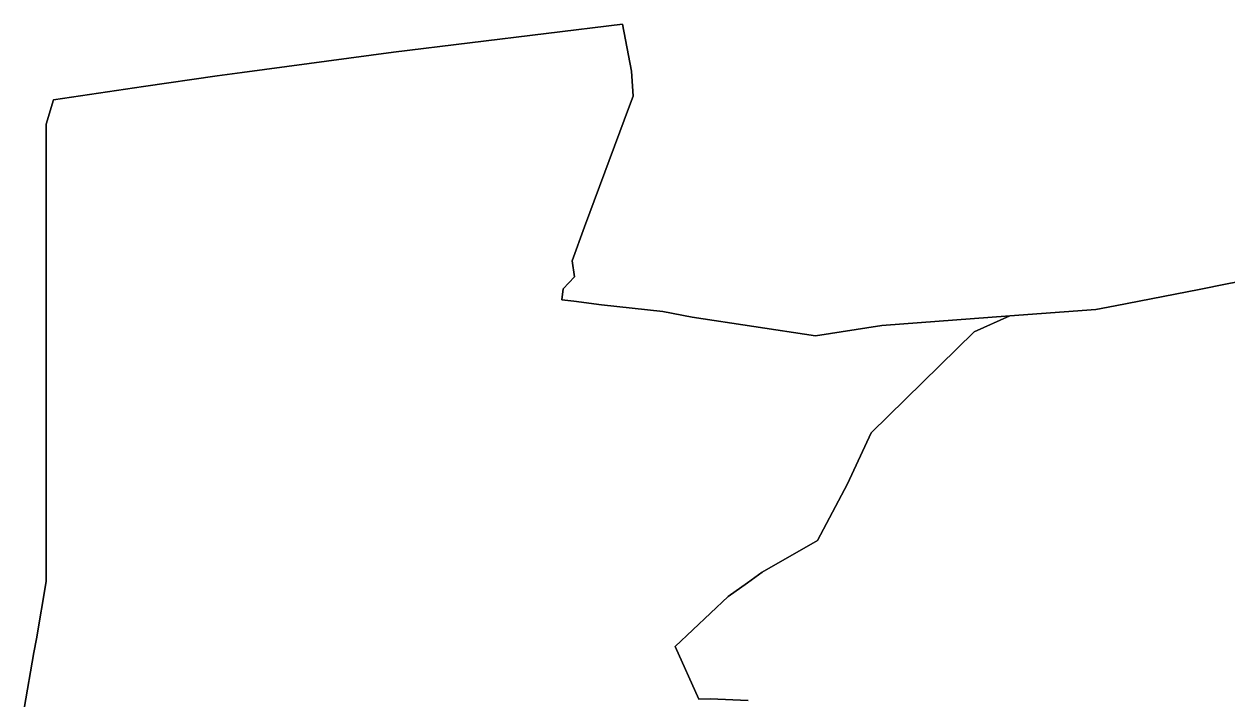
# Model space of a CAD drawing. Extents: x -85.11 to -76.23, y 42.63 to 48.9.
# Drawn here: x -85.11 to -79.2, y 45.58 to 48.9 of the extents above; entities that cross this region are included whole.
import ezdxf

# ---------------------------------------------------------------- set-up
doc = ezdxf.new("R2010")
doc.units = 0
doc.header["$MEASUREMENT"] = 0
doc.layers.add('GEO_', color=7, linetype='Continuous')

msp = doc.modelspace()

# ---------------------------------------------------------------- linework, layer by layer
at = {"layer": 'GEO_', "color": 7, "true_color": 0xffffff}
for p, q in [((-83.2933, 48.7582), (-82.1694, 48.896)), ((-82.1694, 48.896), (-83.2933, 48.7582)), ((-83.2933, 48.7582), (-82.1694, 48.896)), ((-82.1694, 48.896), (-83.2933, 48.7582)), ((-83.2933, 48.7582), (-82.1694, 48.896)), ((-82.1694, 48.896), (-83.2933, 48.7582)), ((-82.1694, 48.896), (-82.125, 48.6655)), ((-82.1694, 48.896), (-82.125, 48.6655)), ((-82.1694, 48.896), (-82.1694, 48.896)), ((-82.1694, 48.896), (-82.125, 48.6655)), ((-82.125, 48.6655), (-82.1694, 48.896)), ((-82.1694, 48.896), (-82.125, 48.6655)), ((-82.1694, 48.896), (-82.125, 48.6655)), ((-82.1694, 48.896), (-82.1694, 48.896)), ((-82.1694, 48.896), (-82.125, 48.6655)), ((-82.125, 48.6655), (-82.1694, 48.896)), ((-82.1694, 48.896), (-82.125, 48.6655)), ((-82.1694, 48.896), (-82.125, 48.6655)), ((-82.1694, 48.896), (-82.1694, 48.896)), ((-82.1694, 48.896), (-82.125, 48.6655)), ((-82.125, 48.6655), (-82.1694, 48.896)), ((-84.0372, 48.6582), (-83.2933, 48.7582)), ((-84.0372, 48.6582), (-83.2933, 48.7582)), ((-84.0372, 48.6582), (-83.2933, 48.7582)), ((-83.2933, 48.7582), (-84.0372, 48.6582)), ((-84.0372, 48.6582), (-83.2933, 48.7582)), ((-84.0372, 48.6582), (-83.2933, 48.7582)), ((-84.0372, 48.6582), (-83.2933, 48.7582)), ((-83.2933, 48.7582), (-84.0372, 48.6582)), ((-83.2933, 48.7582), (-83.2933, 48.7582)), ((-83.2933, 48.7582), (-83.2933, 48.7582)), ((-83.2933, 48.7582), (-83.2933, 48.7582)), ((-82.125, 48.6655), (-82.1167, 48.5427)), ((-82.125, 48.6655), (-82.1167, 48.5427)), ((-82.125, 48.6655), (-82.125, 48.6655)), ((-82.125, 48.6655), (-82.1167, 48.5427)), ((-82.1167, 48.5427), (-82.125, 48.6655)), ((-82.125, 48.6655), (-82.1167, 48.5427)), ((-82.125, 48.6655), (-82.1167, 48.5427)), ((-82.125, 48.6655), (-82.125, 48.6655)), ((-82.125, 48.6655), (-82.1167, 48.5427)), ((-82.1167, 48.5427), (-82.125, 48.6655)), ((-82.125, 48.6655), (-82.1167, 48.5427)), ((-82.125, 48.6655), (-82.1167, 48.5427)), ((-82.125, 48.6655), (-82.125, 48.6655)), ((-82.125, 48.6655), (-82.1167, 48.5427)), ((-82.1167, 48.5427), (-82.125, 48.6655)), ((-84.5225, 48.5895), (-84.1606, 48.6413)), ((-84.5225, 48.5895), (-84.1606, 48.6413)), ((-84.5225, 48.5895), (-84.1606, 48.6413)), ((-84.1606, 48.6413), (-84.5225, 48.5895)), ((-84.5225, 48.5895), (-84.1606, 48.6413)), ((-84.5225, 48.5895), (-84.1606, 48.6413)), ((-84.5225, 48.5895), (-84.1606, 48.6413)), ((-84.1606, 48.6413), (-84.5225, 48.5895)), ((-84.1606, 48.6413), (-84.0372, 48.6582)), ((-84.1606, 48.6413), (-84.0372, 48.6582)), ((-84.1606, 48.6413), (-84.0372, 48.6582)), ((-84.0372, 48.6582), (-84.1606, 48.6413)), ((-84.1606, 48.6413), (-84.0372, 48.6582)), ((-84.1606, 48.6413), (-84.0372, 48.6582)), ((-84.1606, 48.6413), (-84.0372, 48.6582)), ((-84.0372, 48.6582), (-84.1606, 48.6413)), ((-84.1606, 48.6413), (-84.1606, 48.6413)), ((-84.1606, 48.6413), (-84.1606, 48.6413)), ((-84.0372, 48.6582), (-84.0372, 48.6582)), ((-84.0372, 48.6582), (-84.0372, 48.6582)), ((-84.9636, 48.5243), (-84.5225, 48.5895)), ((-84.9636, 48.5243), (-84.5225, 48.5895)), ((-84.9636, 48.5243), (-84.5225, 48.5895)), ((-84.5225, 48.5895), (-84.9636, 48.5243)), ((-84.9636, 48.5243), (-84.5225, 48.5895)), ((-84.9636, 48.5243), (-84.5225, 48.5895)), ((-84.9636, 48.5243), (-84.5225, 48.5895)), ((-84.5225, 48.5895), (-84.9636, 48.5243)), ((-84.5225, 48.5895), (-84.5225, 48.5895)), ((-84.5225, 48.5895), (-84.5225, 48.5895)), ((-84.5225, 48.5895), (-84.5225, 48.5895)), ((-84.5225, 48.5895), (-84.5225, 48.5895)), ((-82.1167, 48.5427), (-82.1343, 48.4949)), ((-82.1167, 48.5427), (-82.1343, 48.4949)), ((-82.1167, 48.5427), (-82.1343, 48.4949)), ((-82.1343, 48.4949), (-82.1167, 48.5427)), ((-82.1167, 48.5427), (-82.1343, 48.4949)), ((-82.1167, 48.5427), (-82.1343, 48.4949)), ((-82.1167, 48.5427), (-82.1343, 48.4949)), ((-82.1343, 48.4949), (-82.1167, 48.5427)), ((-82.1167, 48.5427), (-82.1343, 48.4949)), ((-82.1167, 48.5427), (-82.1343, 48.4949)), ((-82.1167, 48.5427), (-82.1343, 48.4949)), ((-82.1343, 48.4949), (-82.1167, 48.5427)), ((-82.1167, 48.5427), (-82.1167, 48.5427)), ((-82.1167, 48.5427), (-82.1167, 48.5427)), ((-82.1167, 48.5427), (-82.1167, 48.5427)), ((-85, 48.4047), (-84.9636, 48.5243)), ((-85, 48.4047), (-84.9636, 48.5243)), ((-85, 48.4047), (-84.9636, 48.5243)), ((-84.9636, 48.5243), (-85, 48.4047)), ((-85, 48.4047), (-84.9636, 48.5243)), ((-85, 48.4047), (-84.9636, 48.5243)), ((-85, 48.4047), (-84.9636, 48.5243)), ((-84.9636, 48.5243), (-85, 48.4047)), ((-84.9636, 48.5243), (-84.9636, 48.5243)), ((-84.9636, 48.5243), (-84.9636, 48.5243)), ((-82.1343, 48.4949), (-82.3556, 47.9008)), ((-82.1343, 48.4949), (-82.3556, 47.9008)), ((-82.1343, 48.4949), (-82.3556, 47.9008)), ((-82.3556, 47.9008), (-82.1343, 48.4949)), ((-82.1343, 48.4949), (-82.3556, 47.9008)), ((-82.1343, 48.4949), (-82.3556, 47.9008)), ((-82.1343, 48.4949), (-82.3556, 47.9008)), ((-82.3556, 47.9008), (-82.1343, 48.4949)), ((-82.1343, 48.4949), (-82.3556, 47.9008)), ((-82.1343, 48.4949), (-82.3556, 47.9008)), ((-82.1343, 48.4949), (-82.3556, 47.9008)), ((-82.3556, 47.9008), (-82.1343, 48.4949)), ((-82.1343, 48.4949), (-82.1343, 48.4949)), ((-82.1343, 48.4949), (-82.1343, 48.4949)), ((-82.1343, 48.4949), (-82.1343, 48.4949)), ((-85, 47.9617), (-85, 48.4047)), ((-85, 47.9617), (-85, 48.4047)), ((-85, 47.9617), (-85, 48.4047)), ((-85, 48.4047), (-85, 48.4047)), ((-85, 48.4047), (-85, 47.9617)), ((-85, 47.9617), (-85, 48.4047)), ((-85, 47.9617), (-85, 48.4047)), ((-85, 47.9617), (-85, 48.4047)), ((-85, 48.4047), (-85, 48.4047)), ((-85, 48.4047), (-85, 47.9617)), ((-85, 47.7676), (-85, 47.9617)), ((-85, 47.9617), (-85, 47.9617)), ((-85, 47.9617), (-85, 47.7676)), ((-85, 47.7676), (-85, 47.9617)), ((-85, 47.9617), (-85, 47.9617)), ((-85, 47.9617), (-85, 47.7676)), ((-82.3556, 47.9008), (-82.4167, 47.7338)), ((-82.3556, 47.9008), (-82.4167, 47.7338)), ((-82.3556, 47.9008), (-82.4167, 47.7338)), ((-82.4167, 47.7338), (-82.3556, 47.9008)), ((-82.3556, 47.9008), (-82.4167, 47.7338)), ((-82.3556, 47.9008), (-82.4167, 47.7338)), ((-82.3556, 47.9008), (-82.4167, 47.7338)), ((-82.4167, 47.7338), (-82.3556, 47.9008)), ((-82.3556, 47.9008), (-82.3556, 47.9008)), ((-82.3556, 47.9008), (-82.3556, 47.9008)), ((-82.3556, 47.9008), (-82.3556, 47.9008)), ((-85, 47.6727), (-85, 47.7676)), ((-85, 47.6727), (-85, 47.7676)), ((-85, 47.6727), (-85, 47.7676)), ((-85, 47.7676), (-85, 47.7676)), ((-85, 47.7676), (-85, 47.6727)), ((-85, 47.6727), (-85, 47.7676)), ((-85, 47.6727), (-85, 47.7676)), ((-85, 47.6727), (-85, 47.7676)), ((-85, 47.7676), (-85, 47.7676)), ((-85, 47.7676), (-85, 47.6727)), ((-82.4167, 47.7338), (-82.4042, 47.6556)), ((-82.4167, 47.7338), (-82.4042, 47.6556)), ((-82.4167, 47.7338), (-82.4167, 47.7338)), ((-82.4167, 47.7338), (-82.4042, 47.6556)), ((-82.4042, 47.6556), (-82.4167, 47.7338)), ((-82.4167, 47.7338), (-82.4042, 47.6556)), ((-82.4167, 47.7338), (-82.4042, 47.6556)), ((-82.4167, 47.7338), (-82.4167, 47.7338)), ((-82.4167, 47.7338), (-82.4042, 47.6556)), ((-82.4042, 47.6556), (-82.4167, 47.7338)), ((-85, 47.368), (-85, 47.6727)), ((-85, 47.368), (-85, 47.6727)), ((-85, 47.368), (-85, 47.6727)), ((-85, 47.6727), (-85, 47.6727)), ((-85, 47.6727), (-85, 47.368)), ((-85, 47.368), (-85, 47.6727)), ((-85, 47.368), (-85, 47.6727)), ((-85, 47.368), (-85, 47.6727)), ((-85, 47.6727), (-85, 47.6727)), ((-85, 47.6727), (-85, 47.368)), ((-82.4042, 47.6556), (-82.4611, 47.5968)), ((-82.4042, 47.6556), (-82.4611, 47.5968)), ((-82.4042, 47.6556), (-82.4611, 47.5968)), ((-82.4611, 47.5968), (-82.4042, 47.6556)), ((-82.4042, 47.6556), (-82.4611, 47.5968)), ((-82.4042, 47.6556), (-82.4611, 47.5968)), ((-82.4042, 47.6556), (-82.4611, 47.5968)), ((-82.4611, 47.5968), (-82.4042, 47.6556)), ((-82.4042, 47.6556), (-82.4042, 47.6556)), ((-82.4042, 47.6556), (-82.4042, 47.6556)), ((-82.4611, 47.5968), (-82.4667, 47.5418)), ((-82.4611, 47.5968), (-82.4667, 47.5418)), ((-82.4611, 47.5968), (-82.4667, 47.5418)), ((-82.4667, 47.5418), (-82.4611, 47.5968)), ((-82.4611, 47.5968), (-82.4667, 47.5418)), ((-82.4611, 47.5968), (-82.4667, 47.5418)), ((-82.4611, 47.5968), (-82.4667, 47.5418)), ((-82.4667, 47.5418), (-82.4611, 47.5968)), ((-82.4611, 47.5968), (-82.4611, 47.5968)), ((-82.4611, 47.5968), (-82.4611, 47.5968)), ((-79.3375, 47.593), (-79.2, 47.6215)), ((-79.3375, 47.593), (-79.2, 47.6215)), ((-79.3375, 47.593), (-79.2, 47.6215)), ((-79.2, 47.6215), (-79.3375, 47.593)), ((-79.3375, 47.593), (-79.2, 47.6215)), ((-79.3375, 47.593), (-79.2, 47.6215)), ((-79.3375, 47.593), (-79.2, 47.6215)), ((-79.2, 47.6215), (-79.3375, 47.593)), ((-79.3375, 47.593), (-79.2, 47.6215)), ((-79.3375, 47.593), (-79.2, 47.6215)), ((-79.3375, 47.593), (-79.2, 47.6215)), ((-79.2, 47.6215), (-79.3375, 47.593)), ((-79.2, 47.6215), (-79.05, 47.6499)), ((-79.05, 47.6499), (-79.2, 47.6215)), ((-79.2, 47.6215), (-79.05, 47.6499)), ((-79.05, 47.6499), (-79.2, 47.6215)), ((-79.2, 47.6215), (-79.05, 47.6499)), ((-79.05, 47.6499), (-79.2, 47.6215)), ((-79.2, 47.6215), (-79.2, 47.6215)), ((-79.2, 47.6215), (-79.2, 47.6215)), ((-79.2, 47.6215), (-79.2, 47.6215)), ((-79.2, 47.6215), (-79.2, 47.6215)), ((-79.2, 47.6215), (-79.2, 47.6215)), ((-79.2, 47.6215), (-79.2, 47.6215)), ((-82.4667, 47.5418), (-82.4667, 47.5418)), ((-82.4667, 47.5418), (-82.4667, 47.5418)), ((-82.4667, 47.5418), (-82.4083, 47.5361)), ((-82.4083, 47.5361), (-82.4667, 47.5418)), ((-82.4667, 47.5418), (-82.4667, 47.5418)), ((-82.4667, 47.5418), (-82.4083, 47.5361)), ((-82.4083, 47.5361), (-82.4667, 47.5418)), ((-82.4667, 47.5418), (-82.4667, 47.5418)), ((-79.75, 47.5134), (-79.3375, 47.593)), ((-79.75, 47.5134), (-79.3375, 47.593)), ((-79.75, 47.5134), (-79.3375, 47.593)), ((-79.3375, 47.593), (-79.75, 47.5134)), ((-79.75, 47.5134), (-79.3375, 47.593)), ((-79.75, 47.5134), (-79.3375, 47.593)), ((-79.75, 47.5134), (-79.3375, 47.593)), ((-79.3375, 47.593), (-79.75, 47.5134)), ((-79.75, 47.5134), (-79.3375, 47.593)), ((-79.75, 47.5134), (-79.3375, 47.593)), ((-79.75, 47.5134), (-79.3375, 47.593)), ((-79.3375, 47.593), (-79.75, 47.5134)), ((-79.3375, 47.593), (-79.3375, 47.593)), ((-79.3375, 47.593), (-79.3375, 47.593)), ((-79.3375, 47.593), (-79.3375, 47.593)), ((-82.4083, 47.5361), (-82.2722, 47.518)), ((-82.4083, 47.5361), (-82.2722, 47.518)), ((-82.4083, 47.5361), (-82.4083, 47.5361)), ((-82.4083, 47.5361), (-82.2722, 47.518)), ((-82.2722, 47.518), (-82.4083, 47.5361)), ((-82.4083, 47.5361), (-82.2722, 47.518)), ((-82.4083, 47.5361), (-82.2722, 47.518)), ((-82.4083, 47.5361), (-82.4083, 47.5361)), ((-82.4083, 47.5361), (-82.2722, 47.518)), ((-82.2722, 47.518), (-82.4083, 47.5361)), ((-82.2722, 47.518), (-81.9708, 47.485)), ((-82.2722, 47.518), (-81.9708, 47.485)), ((-82.2722, 47.518), (-82.2722, 47.518)), ((-82.2722, 47.518), (-81.9708, 47.485)), ((-81.9708, 47.485), (-82.2722, 47.518)), ((-82.2722, 47.518), (-81.9708, 47.485)), ((-82.2722, 47.518), (-81.9708, 47.485)), ((-82.2722, 47.518), (-82.2722, 47.518)), ((-82.2722, 47.518), (-81.9708, 47.485)), ((-81.9708, 47.485), (-82.2722, 47.518)), ((-81.9708, 47.485), (-81.8278, 47.4566)), ((-81.9708, 47.485), (-81.8278, 47.4566)), ((-81.9708, 47.485), (-81.9708, 47.485)), ((-81.9708, 47.485), (-81.8278, 47.4566)), ((-81.8278, 47.4566), (-81.9708, 47.485)), ((-81.9708, 47.485), (-81.8278, 47.4566)), ((-81.9708, 47.485), (-81.8278, 47.4566)), ((-81.9708, 47.485), (-81.9708, 47.485)), ((-81.9708, 47.485), (-81.8278, 47.4566)), ((-81.8278, 47.4566), (-81.9708, 47.485)), ((-80.2667, 47.4642), (-79.8444, 47.4945)), ((-80.2667, 47.4642), (-79.8444, 47.4945)), ((-80.2667, 47.4642), (-79.8444, 47.4945)), ((-79.8444, 47.4945), (-80.2667, 47.4642)), ((-80.2667, 47.4642), (-79.8444, 47.4945)), ((-80.2667, 47.4642), (-79.8444, 47.4945)), ((-80.2667, 47.4642), (-79.8444, 47.4945)), ((-79.8444, 47.4945), (-80.2667, 47.4642)), ((-80.2667, 47.4642), (-79.8444, 47.4945)), ((-80.2667, 47.4642), (-79.8444, 47.4945)), ((-80.2667, 47.4642), (-79.8444, 47.4945)), ((-79.8444, 47.4945), (-80.2667, 47.4642)), ((-79.8444, 47.4945), (-79.75, 47.5134)), ((-79.8444, 47.4945), (-79.75, 47.5134)), ((-79.8444, 47.4945), (-79.75, 47.5134)), ((-79.75, 47.5134), (-79.8444, 47.4945)), ((-79.8444, 47.4945), (-79.75, 47.5134)), ((-79.8444, 47.4945), (-79.75, 47.5134)), ((-79.8444, 47.4945), (-79.75, 47.5134)), ((-79.75, 47.5134), (-79.8444, 47.4945)), ((-79.8444, 47.4945), (-79.75, 47.5134)), ((-79.8444, 47.4945), (-79.75, 47.5134)), ((-79.8444, 47.4945), (-79.75, 47.5134)), ((-79.75, 47.5134), (-79.8444, 47.4945)), ((-79.8444, 47.4945), (-79.8444, 47.4945)), ((-79.8444, 47.4945), (-79.8444, 47.4945)), ((-79.8444, 47.4945), (-79.8444, 47.4945)), ((-79.75, 47.5134), (-79.75, 47.5134)), ((-79.75, 47.5134), (-79.75, 47.5134)), ((-79.75, 47.5134), (-79.75, 47.5134)), ((-81.8278, 47.4566), (-81.2208, 47.3658)), ((-81.2208, 47.3658), (-81.8278, 47.4566)), ((-81.8278, 47.4566), (-81.8278, 47.4566)), ((-81.8278, 47.4566), (-81.2208, 47.3658)), ((-81.8278, 47.4566), (-81.2208, 47.3658)), ((-81.8278, 47.4566), (-81.8278, 47.4566)), ((-81.8278, 47.4566), (-81.2208, 47.3658)), ((-81.2208, 47.3658), (-81.8278, 47.4566)), ((-81.8278, 47.4566), (-81.2208, 47.3658)), ((-81.8278, 47.4566), (-81.2208, 47.3658)), ((-81.8278, 47.4566), (-81.8278, 47.4566)), ((-81.8278, 47.4566), (-81.2208, 47.3658)), ((-81.2208, 47.3658), (-81.8278, 47.4566)), ((-80.8958, 47.4168), (-80.2667, 47.4642)), ((-80.8958, 47.4168), (-80.2667, 47.4642)), ((-80.8958, 47.4168), (-80.2667, 47.4642)), ((-80.2667, 47.4642), (-80.8958, 47.4168)), ((-80.8958, 47.4168), (-80.2667, 47.4642)), ((-80.8958, 47.4168), (-80.2667, 47.4642)), ((-80.8958, 47.4168), (-80.2667, 47.4642)), ((-80.2667, 47.4642), (-80.8958, 47.4168)), ((-80.8958, 47.4168), (-80.2667, 47.4642)), ((-80.8958, 47.4168), (-80.2667, 47.4642)), ((-80.8958, 47.4168), (-80.2667, 47.4642)), ((-80.2667, 47.4642), (-80.8958, 47.4168)), ((-80.2667, 47.4642), (-80.4417, 47.3847)), ((-80.2667, 47.4642), (-80.4417, 47.3847)), ((-80.2667, 47.4642), (-80.4417, 47.3847)), ((-80.4417, 47.3847), (-80.2667, 47.4642)), ((-80.2667, 47.4642), (-80.4417, 47.3847)), ((-80.2667, 47.4642), (-80.4417, 47.3847)), ((-80.2667, 47.4642), (-80.4417, 47.3847)), ((-80.4417, 47.3847), (-80.2667, 47.4642)), ((-80.2667, 47.4642), (-80.4417, 47.3847)), ((-80.2667, 47.4642), (-80.4417, 47.3847)), ((-80.2667, 47.4642), (-80.4417, 47.3847)), ((-80.4417, 47.3847), (-80.2667, 47.4642)), ((-80.4417, 47.3847), (-80.2667, 47.4642)), ((-80.2667, 47.4642), (-80.4417, 47.3847)), ((-80.4417, 47.3847), (-80.2667, 47.4642)), ((-80.2667, 47.4642), (-80.4417, 47.3847)), ((-80.4417, 47.3847), (-80.2667, 47.4642)), ((-80.2667, 47.4642), (-80.4417, 47.3847)), ((-80.2667, 47.4642), (-80.2667, 47.4642)), ((-80.2667, 47.4642), (-80.2667, 47.4642)), ((-80.2667, 47.4642), (-80.2667, 47.4642)), ((-80.2667, 47.4642), (-80.2667, 47.4642)), ((-80.2667, 47.4642), (-80.2667, 47.4642)), ((-80.2667, 47.4642), (-80.2667, 47.4642)), ((-85, 47.2936), (-85, 47.368)), ((-85, 47.2936), (-85, 47.368)), ((-85, 47.2936), (-85, 47.368)), ((-85, 47.368), (-85, 47.368)), ((-85, 47.368), (-85, 47.2936)), ((-85, 47.2936), (-85, 47.368)), ((-85, 47.2936), (-85, 47.368)), ((-85, 47.2936), (-85, 47.368)), ((-85, 47.368), (-85, 47.368)), ((-85, 47.368), (-85, 47.2936)), ((-81.2208, 47.3658), (-80.8958, 47.4168)), ((-81.2208, 47.3658), (-80.8958, 47.4168)), ((-81.2208, 47.3658), (-80.8958, 47.4168)), ((-80.8958, 47.4168), (-81.2208, 47.3658)), ((-81.2208, 47.3658), (-80.8958, 47.4168)), ((-81.2208, 47.3658), (-80.8958, 47.4168)), ((-81.2208, 47.3658), (-80.8958, 47.4168)), ((-80.8958, 47.4168), (-81.2208, 47.3658)), ((-81.2208, 47.3658), (-80.8958, 47.4168)), ((-81.2208, 47.3658), (-80.8958, 47.4168)), ((-81.2208, 47.3658), (-80.8958, 47.4168)), ((-80.8958, 47.4168), (-81.2208, 47.3658)), ((-81.2208, 47.3658), (-81.2208, 47.3658)), ((-81.2208, 47.3658), (-81.2208, 47.3658)), ((-81.2208, 47.3658), (-81.2208, 47.3658)), ((-80.4417, 47.3847), (-80.9486, 46.8898)), ((-80.4417, 47.3847), (-80.9486, 46.8898)), ((-80.4417, 47.3847), (-80.9486, 46.8898)), ((-80.9486, 46.8898), (-80.4417, 47.3847)), ((-80.4417, 47.3847), (-80.9486, 46.8898)), ((-80.4417, 47.3847), (-80.9486, 46.8898)), ((-80.4417, 47.3847), (-80.9486, 46.8898)), ((-80.9486, 46.8898), (-80.4417, 47.3847)), ((-80.4417, 47.3847), (-80.9486, 46.8898)), ((-80.4417, 47.3847), (-80.9486, 46.8898)), ((-80.4417, 47.3847), (-80.9486, 46.8898)), ((-80.9486, 46.8898), (-80.4417, 47.3847)), ((-80.9486, 46.8898), (-80.4417, 47.3847)), ((-80.9486, 46.8898), (-80.4417, 47.3847)), ((-80.9486, 46.8898), (-80.4417, 47.3847)), ((-80.4417, 47.3847), (-80.9486, 46.8898)), ((-80.9486, 46.8898), (-80.4417, 47.3847)), ((-80.9486, 46.8898), (-80.4417, 47.3847)), ((-80.9486, 46.8898), (-80.4417, 47.3847)), ((-80.4417, 47.3847), (-80.9486, 46.8898)), ((-80.9486, 46.8898), (-80.4417, 47.3847)), ((-80.9486, 46.8898), (-80.4417, 47.3847)), ((-80.9486, 46.8898), (-80.4417, 47.3847)), ((-80.4417, 47.3847), (-80.9486, 46.8898)), ((-80.8958, 47.4168), (-80.8958, 47.4168)), ((-80.8958, 47.4168), (-80.8958, 47.4168)), ((-80.8958, 47.4168), (-80.8958, 47.4168)), ((-80.4417, 47.3847), (-80.4417, 47.3847)), ((-80.4417, 47.3847), (-80.4417, 47.3847)), ((-80.4417, 47.3847), (-80.4417, 47.3847)), ((-80.4417, 47.3847), (-80.4417, 47.3847)), ((-80.4417, 47.3847), (-80.4417, 47.3847)), ((-80.4417, 47.3847), (-80.4417, 47.3847)), ((-85, 47.2936), (-85, 47.2936)), ((-85, 47.2936), (-85, 47.2936)), ((-85, 47.1719), (-85, 47.2936)), ((-85, 47.1719), (-85, 47.2936)), ((-85, 47.1719), (-85, 47.2936)), ((-85, 47.2936), (-85, 47.2936)), ((-85, 47.2936), (-85, 47.1719)), ((-85, 47.1719), (-85, 47.2936)), ((-85, 47.1719), (-85, 47.2936)), ((-85, 47.1719), (-85, 47.2936)), ((-85, 47.2936), (-85, 47.2936)), ((-85, 47.2936), (-85, 47.1719)), ((-85, 47.0694), (-85, 47.1719)), ((-85, 47.1719), (-85, 47.1719)), ((-85, 47.1719), (-85, 47.0694)), ((-85, 47.0694), (-85, 47.1719)), ((-85, 47.1719), (-85, 47.1719)), ((-85, 47.1719), (-85, 47.0694)), ((-85, 46.8665), (-85, 47.0694)), ((-85, 46.8665), (-85, 47.0694)), ((-85, 46.8665), (-85, 47.0694)), ((-85, 47.0694), (-85, 47.0694)), ((-85, 47.0694), (-85, 46.8665)), ((-85, 46.8665), (-85, 47.0694)), ((-85, 46.8665), (-85, 47.0694)), ((-85, 46.8665), (-85, 47.0694)), ((-85, 47.0694), (-85, 47.0694)), ((-85, 47.0694), (-85, 46.8665)), ((-80.9486, 46.8898), (-81.0639, 46.6389)), ((-80.9486, 46.8898), (-81.0639, 46.6389)), ((-80.9486, 46.8898), (-81.0639, 46.6389)), ((-81.0639, 46.6389), (-80.9486, 46.8898)), ((-80.9486, 46.8898), (-81.0639, 46.6389)), ((-80.9486, 46.8898), (-81.0639, 46.6389)), ((-80.9486, 46.8898), (-81.0639, 46.6389)), ((-81.0639, 46.6389), (-80.9486, 46.8898)), ((-80.9486, 46.8898), (-81.0639, 46.6389)), ((-80.9486, 46.8898), (-81.0639, 46.6389)), ((-80.9486, 46.8898), (-81.0639, 46.6389)), ((-81.0639, 46.6389), (-80.9486, 46.8898)), ((-80.9486, 46.8898), (-81.0639, 46.6389)), ((-80.9486, 46.8898), (-81.0639, 46.6389)), ((-80.9486, 46.8898), (-81.0639, 46.6389)), ((-81.0639, 46.6389), (-80.9486, 46.8898)), ((-80.9486, 46.8898), (-81.0639, 46.6389)), ((-80.9486, 46.8898), (-81.0639, 46.6389)), ((-80.9486, 46.8898), (-81.0639, 46.6389)), ((-81.0639, 46.6389), (-80.9486, 46.8898)), ((-80.9486, 46.8898), (-81.0639, 46.6389)), ((-80.9486, 46.8898), (-81.0639, 46.6389)), ((-80.9486, 46.8898), (-81.0639, 46.6389)), ((-81.0639, 46.6389), (-80.9486, 46.8898)), ((-81.0639, 46.6389), (-80.9486, 46.8898)), ((-81.0639, 46.6389), (-80.9486, 46.8898)), ((-81.0639, 46.6389), (-80.9486, 46.8898)), ((-80.9486, 46.8898), (-81.0639, 46.6389)), ((-81.0639, 46.6389), (-80.9486, 46.8898)), ((-81.0639, 46.6389), (-80.9486, 46.8898)), ((-81.0639, 46.6389), (-80.9486, 46.8898)), ((-80.9486, 46.8898), (-81.0639, 46.6389)), ((-81.0639, 46.6389), (-80.9486, 46.8898)), ((-81.0639, 46.6389), (-80.9486, 46.8898)), ((-81.0639, 46.6389), (-80.9486, 46.8898)), ((-80.9486, 46.8898), (-81.0639, 46.6389)), ((-80.9486, 46.8898), (-80.9486, 46.8898)), ((-80.9486, 46.8898), (-80.9486, 46.8898)), ((-80.9486, 46.8898), (-80.9486, 46.8898)), ((-80.9486, 46.8898), (-80.9486, 46.8898)), ((-80.9486, 46.8898), (-80.9486, 46.8898)), ((-80.9486, 46.8898), (-80.9486, 46.8898)), ((-80.9486, 46.8898), (-80.9486, 46.8898)), ((-80.9486, 46.8898), (-80.9486, 46.8898)), ((-80.9486, 46.8898), (-80.9486, 46.8898)), ((-80.9486, 46.8898), (-80.9486, 46.8898)), ((-80.9486, 46.8898), (-80.9486, 46.8898)), ((-80.9486, 46.8898), (-80.9486, 46.8898)), ((-85, 46.5864), (-85, 46.8665)), ((-85, 46.5864), (-85, 46.8665)), ((-85, 46.5864), (-85, 46.8665)), ((-85, 46.8665), (-85, 46.8665)), ((-85, 46.8665), (-85, 46.5864)), ((-85, 46.5864), (-85, 46.8665)), ((-85, 46.5864), (-85, 46.8665)), ((-85, 46.5864), (-85, 46.8665)), ((-85, 46.8665), (-85, 46.8665)), ((-85, 46.8665), (-85, 46.5864)), ((-81.0639, 46.6389), (-81.2111, 46.3619)), ((-81.0639, 46.6389), (-81.2111, 46.3619)), ((-81.0639, 46.6389), (-81.2111, 46.3619)), ((-81.2111, 46.3619), (-81.0639, 46.6389)), ((-81.0639, 46.6389), (-81.2111, 46.3619)), ((-81.0639, 46.6389), (-81.2111, 46.3619)), ((-81.0639, 46.6389), (-81.2111, 46.3619)), ((-81.2111, 46.3619), (-81.0639, 46.6389)), ((-81.0639, 46.6389), (-81.2111, 46.3619)), ((-81.0639, 46.6389), (-81.2111, 46.3619)), ((-81.0639, 46.6389), (-81.2111, 46.3619)), ((-81.2111, 46.3619), (-81.0639, 46.6389)), ((-81.0639, 46.6389), (-81.2111, 46.3619)), ((-81.0639, 46.6389), (-81.2111, 46.3619)), ((-81.0639, 46.6389), (-81.2111, 46.3619)), ((-81.2111, 46.3619), (-81.0639, 46.6389)), ((-81.0639, 46.6389), (-81.2111, 46.3619)), ((-81.0639, 46.6389), (-81.2111, 46.3619)), ((-81.0639, 46.6389), (-81.2111, 46.3619)), ((-81.2111, 46.3619), (-81.0639, 46.6389)), ((-81.0639, 46.6389), (-81.2111, 46.3619)), ((-81.0639, 46.6389), (-81.2111, 46.3619)), ((-81.0639, 46.6389), (-81.2111, 46.3619)), ((-81.2111, 46.3619), (-81.0639, 46.6389)), ((-81.2111, 46.3619), (-81.0639, 46.6389)), ((-81.2111, 46.3619), (-81.0639, 46.6389)), ((-81.2111, 46.3619), (-81.0639, 46.6389)), ((-81.0639, 46.6389), (-81.2111, 46.3619)), ((-81.2111, 46.3619), (-81.0639, 46.6389)), ((-81.2111, 46.3619), (-81.0639, 46.6389)), ((-81.2111, 46.3619), (-81.0639, 46.6389)), ((-81.0639, 46.6389), (-81.2111, 46.3619)), ((-81.2111, 46.3619), (-81.0639, 46.6389)), ((-81.2111, 46.3619), (-81.0639, 46.6389)), ((-81.2111, 46.3619), (-81.0639, 46.6389)), ((-81.0639, 46.6389), (-81.2111, 46.3619)), ((-81.0639, 46.6389), (-81.0639, 46.6389)), ((-81.0639, 46.6389), (-81.0639, 46.6389)), ((-81.0639, 46.6389), (-81.0639, 46.6389)), ((-81.0639, 46.6389), (-81.0639, 46.6389)), ((-81.0639, 46.6389), (-81.0639, 46.6389)), ((-81.0639, 46.6389), (-81.0639, 46.6389)), ((-81.0639, 46.6389), (-81.0639, 46.6389)), ((-81.0639, 46.6389), (-81.0639, 46.6389)), ((-81.0639, 46.6389), (-81.0639, 46.6389)), ((-84.9992, 46.5403), (-85, 46.5864)), ((-84.9992, 46.5403), (-85, 46.5864)), ((-84.9992, 46.5403), (-85, 46.5864)), ((-85, 46.5864), (-85, 46.5864)), ((-85, 46.5864), (-84.9992, 46.5403)), ((-84.9992, 46.5403), (-85, 46.5864)), ((-84.9992, 46.5403), (-85, 46.5864)), ((-84.9992, 46.5403), (-85, 46.5864)), ((-85, 46.5864), (-85, 46.5864)), ((-85, 46.5864), (-84.9992, 46.5403)), ((-85, 46.418), (-84.9992, 46.5403)), ((-85, 46.418), (-84.9992, 46.5403)), ((-85, 46.418), (-84.9992, 46.5403)), ((-84.9992, 46.5403), (-85, 46.418)), ((-85, 46.418), (-84.9992, 46.5403)), ((-85, 46.418), (-84.9992, 46.5403)), ((-85, 46.418), (-84.9992, 46.5403)), ((-84.9992, 46.5403), (-85, 46.418)), ((-84.9992, 46.5403), (-84.9992, 46.5403)), ((-84.9992, 46.5403), (-84.9992, 46.5403)), ((-84.9992, 46.5403), (-84.9992, 46.5403)), ((-84.9992, 46.5403), (-84.9992, 46.5403)), ((-85, 46.3619), (-85, 46.418)), ((-85, 46.3619), (-85, 46.418)), ((-85, 46.3619), (-85, 46.418)), ((-85, 46.418), (-85, 46.418)), ((-85, 46.418), (-85, 46.3619)), ((-85, 46.3619), (-85, 46.418)), ((-85, 46.3619), (-85, 46.418)), ((-85, 46.3619), (-85, 46.418)), ((-85, 46.418), (-85, 46.418)), ((-85, 46.418), (-85, 46.3619)), ((-85, 46.1603), (-85, 46.3619)), ((-85, 46.1603), (-85, 46.3619)), ((-85, 46.1603), (-85, 46.3619)), ((-85, 46.3619), (-85, 46.3619)), ((-85, 46.3619), (-85, 46.1603)), ((-85, 46.1603), (-85, 46.3619)), ((-85, 46.1603), (-85, 46.3619)), ((-85, 46.1603), (-85, 46.3619)), ((-85, 46.3619), (-85, 46.3619)), ((-85, 46.3619), (-85, 46.1603)), ((-81.2111, 46.3619), (-81.4833, 46.205)), ((-81.2111, 46.3619), (-81.4833, 46.205)), ((-81.2111, 46.3619), (-81.4833, 46.205)), ((-81.4833, 46.205), (-81.2111, 46.3619)), ((-81.2111, 46.3619), (-81.4833, 46.205)), ((-81.2111, 46.3619), (-81.4833, 46.205)), ((-81.2111, 46.3619), (-81.4833, 46.205)), ((-81.4833, 46.205), (-81.2111, 46.3619)), ((-81.2111, 46.3619), (-81.4833, 46.205)), ((-81.2111, 46.3619), (-81.4833, 46.205)), ((-81.2111, 46.3619), (-81.4833, 46.205)), ((-81.4833, 46.205), (-81.2111, 46.3619)), ((-81.2111, 46.3619), (-81.4833, 46.205)), ((-81.2111, 46.3619), (-81.4833, 46.205)), ((-81.2111, 46.3619), (-81.4833, 46.205)), ((-81.4833, 46.205), (-81.2111, 46.3619)), ((-81.2111, 46.3619), (-81.4833, 46.205)), ((-81.2111, 46.3619), (-81.4833, 46.205)), ((-81.2111, 46.3619), (-81.4833, 46.205)), ((-81.4833, 46.205), (-81.2111, 46.3619)), ((-81.2111, 46.3619), (-81.4833, 46.205)), ((-81.2111, 46.3619), (-81.4833, 46.205)), ((-81.2111, 46.3619), (-81.4833, 46.205)), ((-81.4833, 46.205), (-81.2111, 46.3619)), ((-81.4833, 46.205), (-81.2111, 46.3619)), ((-81.4833, 46.205), (-81.2111, 46.3619)), ((-81.4833, 46.205), (-81.2111, 46.3619)), ((-81.2111, 46.3619), (-81.4833, 46.205)), ((-81.2111, 46.3619), (-81.2111, 46.3619)), ((-81.2111, 46.3619), (-81.2111, 46.3619)), ((-81.2111, 46.3619), (-81.2111, 46.3619)), ((-81.2111, 46.3619), (-81.2111, 46.3619)), ((-81.2111, 46.3619), (-81.2111, 46.3619)), ((-81.2111, 46.3619), (-81.2111, 46.3619)), ((-81.2111, 46.3619), (-81.2111, 46.3619)), ((-81.2111, 46.3619), (-81.2111, 46.3619)), ((-81.2111, 46.3619), (-81.2111, 46.3619)), ((-81.2111, 46.3619), (-81.2111, 46.3619)), ((-81.2111, 46.3619), (-81.2111, 46.3619)), ((-81.4833, 46.205), (-81.556, 46.1531)), ((-81.4833, 46.205), (-81.556, 46.1531)), ((-81.4833, 46.205), (-81.556, 46.1531)), ((-81.556, 46.1531), (-81.4833, 46.205)), ((-81.4833, 46.205), (-81.556, 46.1531)), ((-81.4833, 46.205), (-81.556, 46.1531)), ((-81.4833, 46.205), (-81.556, 46.1531)), ((-81.556, 46.1531), (-81.4833, 46.205)), ((-81.4833, 46.205), (-81.556, 46.1531)), ((-81.4833, 46.205), (-81.556, 46.1531)), ((-81.4833, 46.205), (-81.556, 46.1531)), ((-81.556, 46.1531), (-81.4833, 46.205)), ((-81.4833, 46.205), (-81.556, 46.1531)), ((-81.4833, 46.205), (-81.556, 46.1531)), ((-81.4833, 46.205), (-81.556, 46.1531)), ((-81.556, 46.1531), (-81.4833, 46.205)), ((-81.4833, 46.205), (-81.556, 46.1531)), ((-81.4833, 46.205), (-81.556, 46.1531)), ((-81.4833, 46.205), (-81.556, 46.1531)), ((-81.556, 46.1531), (-81.4833, 46.205)), ((-81.4833, 46.205), (-81.556, 46.1531)), ((-81.4833, 46.205), (-81.556, 46.1531)), ((-81.4833, 46.205), (-81.556, 46.1531)), ((-81.556, 46.1531), (-81.4833, 46.205)), ((-81.556, 46.1531), (-81.4833, 46.205)), ((-81.556, 46.1531), (-81.4833, 46.205)), ((-81.556, 46.1531), (-81.4833, 46.205)), ((-81.4833, 46.205), (-81.556, 46.1531)), ((-81.4833, 46.205), (-81.4833, 46.205)), ((-81.4833, 46.205), (-81.4833, 46.205)), ((-81.4833, 46.205), (-81.4833, 46.205)), ((-81.4833, 46.205), (-81.4833, 46.205)), ((-81.4833, 46.205), (-81.4833, 46.205)), ((-81.4833, 46.205), (-81.4833, 46.205)), ((-81.4833, 46.205), (-81.4833, 46.205)), ((-85.0472, 45.8792), (-85, 46.1603)), ((-85.0472, 45.8792), (-85, 46.1603)), ((-85.0472, 45.8792), (-85, 46.1603)), ((-85, 46.1603), (-85.0472, 45.8792)), ((-85.0472, 45.8792), (-85, 46.1603)), ((-85.0472, 45.8792), (-85, 46.1603)), ((-85.0472, 45.8792), (-85, 46.1603)), ((-85, 46.1603), (-85.0472, 45.8792)), ((-85, 46.1603), (-85, 46.1603)), ((-85, 46.1603), (-85, 46.1603)), ((-81.556, 46.1531), (-81.65, 46.0857)), ((-81.556, 46.1531), (-81.65, 46.0857)), ((-81.556, 46.1531), (-81.65, 46.0857)), ((-81.65, 46.0857), (-81.556, 46.1531)), ((-81.556, 46.1531), (-81.65, 46.0857)), ((-81.556, 46.1531), (-81.65, 46.0857)), ((-81.556, 46.1531), (-81.65, 46.0857)), ((-81.65, 46.0857), (-81.556, 46.1531)), ((-81.556, 46.1531), (-81.65, 46.0857)), ((-81.556, 46.1531), (-81.65, 46.0857)), ((-81.556, 46.1531), (-81.65, 46.0857)), ((-81.65, 46.0857), (-81.556, 46.1531)), ((-81.65, 46.0857), (-81.556, 46.1531)), ((-81.65, 46.0857), (-81.556, 46.1531)), ((-81.65, 46.0857), (-81.556, 46.1531)), ((-81.556, 46.1531), (-81.65, 46.0857)), ((-81.556, 46.1531), (-81.556, 46.1531)), ((-81.556, 46.1531), (-81.556, 46.1531)), ((-81.556, 46.1531), (-81.556, 46.1531)), ((-81.556, 46.1531), (-81.556, 46.1531)), ((-81.556, 46.1531), (-81.556, 46.1531)), ((-81.556, 46.1531), (-81.556, 46.1531)), ((-81.556, 46.1531), (-81.556, 46.1531)), ((-81.65, 46.0857), (-81.9111, 45.8402)), ((-81.65, 46.0857), (-81.9111, 45.8402)), ((-81.65, 46.0857), (-81.9111, 45.8402)), ((-81.9111, 45.8402), (-81.65, 46.0857)), ((-81.65, 46.0857), (-81.9111, 45.8402)), ((-81.65, 46.0857), (-81.9111, 45.8402)), ((-81.65, 46.0857), (-81.9111, 45.8402)), ((-81.9111, 45.8402), (-81.65, 46.0857)), ((-81.65, 46.0857), (-81.9111, 45.8402)), ((-81.65, 46.0857), (-81.9111, 45.8402)), ((-81.65, 46.0857), (-81.9111, 45.8402)), ((-81.9111, 45.8402), (-81.65, 46.0857)), ((-81.9111, 45.8402), (-81.65, 46.0857)), ((-81.9111, 45.8402), (-81.65, 46.0857)), ((-81.9111, 45.8402), (-81.65, 46.0857)), ((-81.65, 46.0857), (-81.9111, 45.8402)), ((-81.65, 46.0857), (-81.65, 46.0857)), ((-81.65, 46.0857), (-81.65, 46.0857)), ((-81.65, 46.0857), (-81.65, 46.0857)), ((-81.65, 46.0857), (-81.65, 46.0857)), ((-85.0597, 45.8108), (-85.0472, 45.8792)), ((-85.0597, 45.8108), (-85.0472, 45.8792)), ((-85.0597, 45.8108), (-85.0472, 45.8792)), ((-85.0472, 45.8792), (-85.0597, 45.8108)), ((-85.0597, 45.8108), (-85.0472, 45.8792)), ((-85.0597, 45.8108), (-85.0472, 45.8792)), ((-85.0597, 45.8108), (-85.0472, 45.8792)), ((-85.0472, 45.8792), (-85.0597, 45.8108)), ((-85.0472, 45.8792), (-85.0472, 45.8792)), ((-85.0472, 45.8792), (-85.0472, 45.8792)), ((-81.9111, 45.8402), (-81.7944, 45.5816)), ((-81.9111, 45.8402), (-81.7944, 45.5816)), ((-81.9111, 45.8402), (-81.9111, 45.8402)), ((-81.9111, 45.8402), (-81.7944, 45.5816)), ((-81.7944, 45.5816), (-81.9111, 45.8402)), ((-81.9111, 45.8402), (-81.9111, 45.8402)), ((-81.9111, 45.8402), (-81.7944, 45.5816)), ((-81.9111, 45.8402), (-81.9111, 45.8402)), ((-81.9111, 45.8402), (-81.7944, 45.5816)), ((-81.7944, 45.5816), (-81.9111, 45.8402)), ((-81.9111, 45.8402), (-81.9111, 45.8402)), ((-81.9111, 45.8402), (-81.9111, 45.8402)), ((-81.9111, 45.8402), (-81.7944, 45.5816)), ((-81.9111, 45.8402), (-81.7944, 45.5816)), ((-81.9111, 45.8402), (-81.9111, 45.8402)), ((-81.9111, 45.8402), (-81.7944, 45.5816)), ((-81.7944, 45.5816), (-81.9111, 45.8402)), ((-81.9111, 45.8402), (-81.9111, 45.8402)), ((-81.9111, 45.8402), (-81.9111, 45.8402)), ((-81.9111, 45.8402), (-81.9111, 45.8402)), ((-81.7944, 45.5816), (-81.9111, 45.8402)), ((-81.7944, 45.5816), (-81.9111, 45.8402)), ((-81.7944, 45.5816), (-81.9111, 45.8402)), ((-81.9111, 45.8402), (-81.9111, 45.8402)), ((-81.9111, 45.8402), (-81.7944, 45.5816)), ((-85.1083, 45.536), (-85.0597, 45.8108)), ((-85.1083, 45.536), (-85.0597, 45.8108)), ((-85.1083, 45.536), (-85.0597, 45.8108)), ((-85.0597, 45.8108), (-85.1083, 45.536)), ((-85.1083, 45.536), (-85.0597, 45.8108)), ((-85.1083, 45.536), (-85.0597, 45.8108)), ((-85.1083, 45.536), (-85.0597, 45.8108)), ((-85.0597, 45.8108), (-85.1083, 45.536)), ((-85.0597, 45.8108), (-85.0597, 45.8108)), ((-85.0597, 45.8108), (-85.0597, 45.8108)), ((-81.7944, 45.5816), (-81.7389, 45.5831)), ((-81.7389, 45.5831), (-81.7944, 45.5816)), ((-81.7389, 45.5831), (-81.7944, 45.5816)), ((-81.7389, 45.5831), (-81.7944, 45.5816)), ((-81.7389, 45.5831), (-81.7944, 45.5816)), ((-81.7944, 45.5816), (-81.7389, 45.5831)), ((-81.7944, 45.5816), (-81.7944, 45.5816)), ((-81.7944, 45.5816), (-81.7944, 45.5816)), ((-81.7944, 45.5816), (-81.7944, 45.5816)), ((-81.7944, 45.5816), (-81.7944, 45.5816)), ((-81.7944, 45.5816), (-81.7944, 45.5816)), ((-81.7944, 45.5816), (-81.7944, 45.5816)), ((-81.7389, 45.5831), (-81.5528, 45.5757)), ((-81.7389, 45.5831), (-81.5528, 45.5757)), ((-81.7389, 45.5831), (-81.7389, 45.5831)), ((-81.7389, 45.5831), (-81.5528, 45.5757)), ((-81.5528, 45.5757), (-81.7389, 45.5831)), ((-81.5528, 45.5757), (-81.7389, 45.5831)), ((-81.5528, 45.5757), (-81.7389, 45.5831)), ((-81.5528, 45.5757), (-81.7389, 45.5831)), ((-81.7389, 45.5831), (-81.7389, 45.5831)), ((-81.7389, 45.5831), (-81.5528, 45.5757))]:
    msp.add_line(p, q, dxfattribs=at)

doc.saveas('drawing.dxf')
